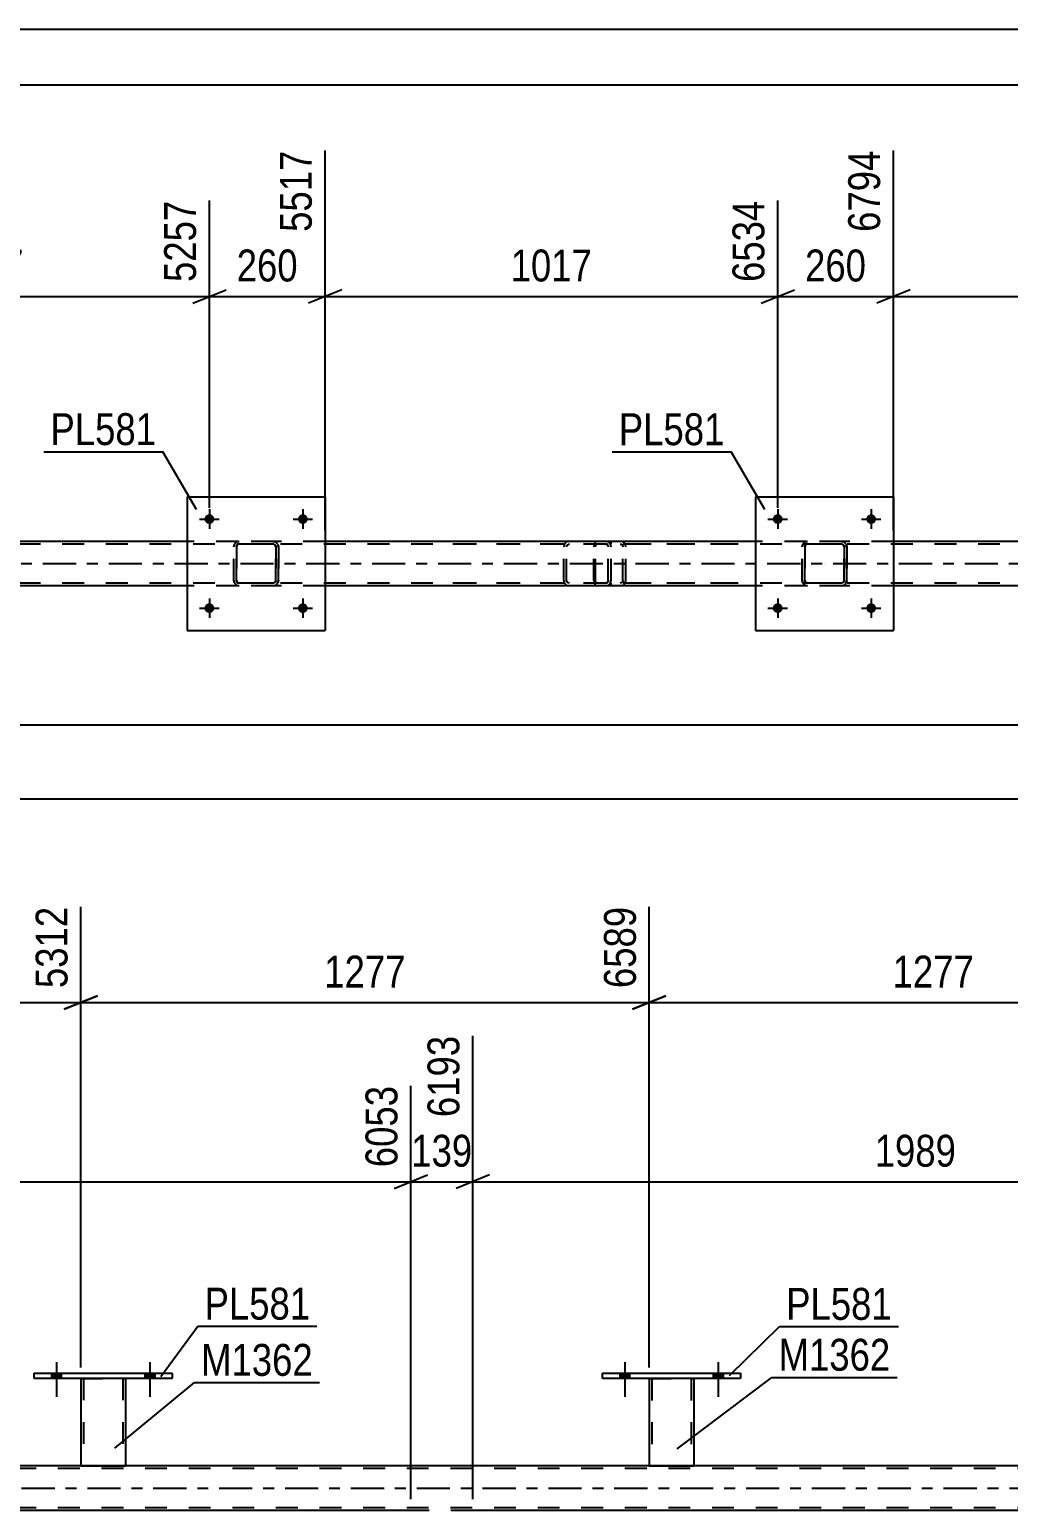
# Model space of a CAD drawing. Header units: millimetres. Extents: x 0 to 841, y 0 to 594.
# Drawn here: x 329.3 to 417.3, y 461 to 594 of the extents above; entities that cross this region are included whole.
import ezdxf

# ---------------------------------------------------------------- set-up
doc = ezdxf.new("R2010")
doc.units = ezdxf.units.MM
doc.linetypes.add('DXK_LINE_DOT2', pattern=[3.9198, 1.9599, -1.9599])
doc.linetypes.add('DXK_LINE_DOT3', pattern=[5.9187, 2.979, -0.9799, 0.9799, -0.9799])
doc.styles.add('Arial Narrow', font='ARIALN.TTF', dxfattribs={"height": 0.2})

# ---------------------------------------------------------------- blocks, each defined once
blk = doc.blocks.new('Unknown-318893565-1135')
at = {"color": 5, "linetype": 'Continuous'}
for p, q in [((841, 594), (0, 594)), ((836, 589), (5, 589))]:
    blk.add_line(p, q, dxfattribs=at)
blk = doc.blocks.new('Part-318893565-4786 - 4767')
at = {"color": 7, "linetype": 'DXK_LINE_DOT2'}
for p, q in [((381.06, 548.03), (366.07, 548.03)), ((381.06, 547.79), (366.07, 547.79)), ((377.35, 547.72), (377.31, 547.55)), ((377.31, 544.51), (377.31, 547.55)), ((377.35, 547.73), (377.35, 547.72)), ((377.56, 547.55), (377.58, 547.64)), ((377.56, 544.51), (377.56, 547.55)), ((377.58, 547.64), (377.64, 547.72)), ((377.82, 548.03), (377.62, 547.99)), ((377.64, 547.72), (377.72, 547.77)), ((377.72, 547.77), (377.82, 547.79)), ((381.25, 547.99), (381.06, 548.03)), ((381.06, 547.79), (381.15, 547.77)), ((381.15, 547.77), (381.24, 547.72)), ((381.24, 547.72), (381.29, 547.64)), ((381.29, 547.64), (381.31, 547.55)), ((381.31, 544.51), (381.31, 547.55)), ((381.53, 547.72), (381.53, 547.73)), ((381.57, 547.55), (381.53, 547.72)), ((381.57, 544.51), (381.57, 547.55)), ((381.06, 544.27), (366.07, 544.27)), ((377.31, 544.51), (377.33, 544.42)), ((377.33, 544.42), (377.35, 544.33)), ((377.58, 544.42), (377.56, 544.51)), ((377.64, 544.34), (377.58, 544.42)), ((377.62, 544.07), (377.82, 544.03)), ((377.72, 544.29), (377.64, 544.34)), ((377.82, 544.27), (377.72, 544.29)), ((381.15, 544.29), (381.06, 544.27)), ((381.06, 544.03), (381.25, 544.07)), ((381.24, 544.34), (381.15, 544.29)), ((381.29, 544.42), (381.24, 544.34)), ((381.31, 544.51), (381.29, 544.42)), ((381.53, 544.33), (381.55, 544.42)), ((381.55, 544.42), (381.57, 544.51)), ((381.06, 544.03), (366.07, 544.03))]:
    blk.add_line(p, q, dxfattribs=at)
for centre, start, end in [((377.8, 547.53), 110.7583, 155.68), ((381.07, 547.53), 24.32, 69.2417), ((377.8, 544.53), 204.32, 249.2417), ((381.07, 544.53), 290.7583, 335.68)]:
    blk.add_arc(centre, 0.496, start, end, dxfattribs=at)
blk = doc.blocks.new('Bolt-318893565-4910 - 4767')
at = {"linetype": 'Continuous'}
for points in [[(345.9, 542.03, -1), (345.02, 542.03, -1)], [(354.3, 542.03, -1), (353.42, 542.03, -1)]]:
    blk.add_hatch(color=1, dxfattribs=at).paths.add_polyline_path(points)
at = {"color": 1, "linetype": 'Continuous'}
for p, q in [((345.46, 542.91), (345.46, 541.15)), ((353.86, 542.91), (353.86, 541.15)), ((344.58, 542.03), (346.34, 542.03)), ((352.98, 542.03), (354.74, 542.03))]:
    blk.add_line(p, q, dxfattribs=at)
blk = doc.blocks.new('Part-318893565-4869 - 4767')
at = {"color": 2, "linetype": 'Continuous'}
for p, q in [((343.46, 552.03), (343.46, 540.03)), ((343.46, 552.03), (355.86, 552.03)), ((355.86, 552.03), (355.86, 540.03)), ((343.46, 540.03), (355.86, 540.03))]:
    blk.add_line(p, q, dxfattribs=at)
blk = doc.blocks.new('Part-318893565-4799 - 4767')
at = {"color": 7, "linetype": 'DXK_LINE_DOT2'}
for p, q in [((380.04, 547.73), (380.02, 547.55)), ((380.02, 544.51), (380.02, 547.55)), ((380.1, 547.89), (380.04, 547.73)), ((380.19, 547.99), (380.1, 547.89)), ((380.15, 547.55), (380.16, 547.64)), ((380.15, 544.51), (380.15, 547.55)), ((380.16, 547.64), (380.19, 547.72)), ((380.29, 548.03), (380.19, 547.99)), ((380.19, 547.72), (380.24, 547.77)), ((380.24, 547.77), (380.29, 547.79)), ((392.45, 548.03), (380.29, 548.03)), ((392.45, 547.79), (380.29, 547.79)), ((381.57, 547.79), (381.57, 548.03)), ((382.57, 547.99), (382.38, 548.03)), ((382.38, 547.79), (382.48, 547.77)), ((382.48, 547.77), (382.56, 547.72)), ((382.56, 547.72), (382.61, 547.64)), ((382.61, 547.64), (382.63, 547.55)), ((382.63, 544.51), (382.63, 547.55)), ((382.85, 547.72), (382.85, 547.73)), ((382.88, 547.55), (382.85, 547.72)), ((382.88, 544.51), (382.88, 547.55)), ((380.02, 544.51), (380.04, 544.33)), ((380.04, 544.33), (380.1, 544.17)), ((380.1, 544.17), (380.19, 544.07)), ((380.16, 544.42), (380.15, 544.51)), ((380.19, 544.34), (380.16, 544.42)), ((380.24, 544.29), (380.19, 544.34)), ((380.19, 544.07), (380.29, 544.03)), ((380.29, 544.27), (380.24, 544.29)), ((392.45, 544.27), (380.29, 544.27)), ((381.57, 544.03), (381.57, 544.27)), ((382.48, 544.29), (382.38, 544.27)), ((382.38, 544.03), (382.57, 544.07)), ((382.56, 544.34), (382.48, 544.29)), ((382.61, 544.42), (382.56, 544.34)), ((382.63, 544.51), (382.61, 544.42)), ((382.85, 544.33), (382.86, 544.42)), ((382.86, 544.42), (382.88, 544.51)), ((392.45, 544.03), (380.29, 544.03))]:
    blk.add_line(p, q, dxfattribs=at)
for centre, start, end in [((382.4, 547.53), 23.8494, 68.8059), ((382.4, 544.52), 291.1941, 336.1506)]:
    blk.add_arc(centre, 0.492, start, end, dxfattribs=at)
blk = doc.blocks.new('Bolt-318893565-4895 - 4767')
at = {"linetype": 'Continuous'}
for points in [[(396.98, 550.03, -1), (396.1, 550.03, -1)], [(405.38, 550.03, -1), (404.5, 550.03, -1)]]:
    blk.add_hatch(color=1, dxfattribs=at).paths.add_polyline_path(points)
at = {"color": 1, "linetype": 'Continuous'}
for p, q in [((396.54, 550.91), (396.54, 549.15)), ((404.94, 550.91), (404.94, 549.15)), ((395.66, 550.03), (397.42, 550.03)), ((404.06, 550.03), (405.82, 550.03))]:
    blk.add_line(p, q, dxfattribs=at)
blk = doc.blocks.new('Part-318893565-4816 - 4767')
at = {"color": 7, "linetype": 'DXK_LINE_DOT2'}
for p, q in [((398.74, 547.55), (398.78, 547.73)), ((398.78, 547.73), (398.74, 547.55)), ((398.74, 544.51), (398.74, 547.55)), ((398.74, 547.55), (398.74, 547.55)), ((398.74, 544.51), (398.74, 547.55)), ((398.98, 547.55), (399, 547.64)), ((399, 547.64), (398.98, 547.55)), ((398.98, 544.51), (398.98, 547.55)), ((398.98, 547.55), (398.98, 547.55)), ((398.98, 547.55), (398.98, 544.51)), ((399, 547.64), (399.05, 547.72)), ((399.05, 547.72), (399, 547.64)), ((399.03, 547.99), (399.22, 548.03)), ((399.22, 548.03), (399.03, 547.99)), ((399.13, 547.77), (399.05, 547.72)), ((399.22, 547.79), (399.13, 547.77)), ((402.26, 548.03), (399.22, 548.03)), ((402.26, 547.79), (399.22, 547.79)), ((402.26, 548.03), (402.44, 547.99)), ((402.44, 547.99), (402.26, 548.03)), ((402.35, 547.77), (402.26, 547.79)), ((402.35, 547.77), (402.43, 547.72)), ((402.43, 547.72), (402.48, 547.64)), ((402.48, 547.64), (402.43, 547.72)), ((402.48, 547.64), (402.5, 547.55)), ((402.5, 547.55), (402.48, 547.64)), ((402.5, 544.51), (402.5, 547.55)), ((402.5, 547.55), (402.5, 547.55)), ((402.5, 547.55), (402.5, 544.51)), ((402.7, 547.73), (402.74, 547.55)), ((402.74, 547.55), (402.7, 547.73)), ((402.74, 544.51), (402.74, 547.55)), ((402.74, 547.55), (402.74, 547.55)), ((402.74, 547.55), (402.74, 544.51)), ((398.74, 544.51), (398.74, 544.51)), ((398.78, 544.32), (398.74, 544.51)), ((398.74, 544.51), (398.78, 544.32)), ((398.98, 544.51), (398.98, 544.51)), ((399, 544.42), (398.98, 544.51)), ((398.98, 544.51), (399, 544.42)), ((399.05, 544.34), (399, 544.42)), ((399, 544.42), (399.05, 544.34)), ((399.22, 544.03), (399.03, 544.06)), ((399.03, 544.06), (399.22, 544.03)), ((399.13, 544.29), (399.05, 544.34)), ((399.22, 544.27), (399.13, 544.29)), ((402.26, 544.27), (399.22, 544.27)), ((402.35, 544.29), (402.26, 544.27)), ((402.44, 544.06), (402.26, 544.03)), ((402.26, 544.03), (402.44, 544.06)), ((402.43, 544.34), (402.35, 544.29)), ((402.48, 544.42), (402.43, 544.34)), ((402.43, 544.34), (402.48, 544.42)), ((402.5, 544.51), (402.48, 544.42)), ((402.48, 544.42), (402.5, 544.51)), ((402.5, 544.51), (402.5, 544.51)), ((402.74, 544.51), (402.7, 544.32)), ((402.7, 544.32), (402.74, 544.51)), ((402.74, 544.51), (402.74, 544.51)), ((402.26, 544.03), (399.22, 544.03))]:
    blk.add_line(p, q, dxfattribs=at)
at = {"color": 7, "linetype": 'DXK_LINE_DOT3'}
blk.add_line((400.74, 546.03), (400.74, 546.03), dxfattribs=at)
at = {"color": 7, "linetype": 'DXK_LINE_DOT2'}
for centre, start, end in [((399.22, 547.55), 112.5, 157.5), ((399.22, 547.55), 112.5, 157.5), ((402.26, 547.55), 22.5, 67.5), ((402.26, 547.55), 22.5, 67.5), ((399.22, 544.51), 202.5, 247.5), ((399.22, 544.51), 202.5, 247.5), ((402.26, 544.51), 292.5, 337.5), ((402.26, 544.51), 292.5, 337.5)]:
    blk.add_arc(centre, 0.48, start, end, dxfattribs=at)
blk = doc.blocks.new('Part-318893565-4821 - 4767')
at = {"color": 2, "linetype": 'Continuous'}
for p, q in [((394.54, 552.03), (394.54, 540.03)), ((394.54, 552.03), (406.94, 552.03)), ((406.94, 552.03), (406.94, 540.03)), ((394.54, 540.03), (406.94, 540.03))]:
    blk.add_line(p, q, dxfattribs=at)
blk = doc.blocks.new('Part-318893565-4864 - 4767')
at = {"color": 7, "linetype": 'DXK_LINE_DOT2'}
for p, q in [((347.66, 547.55), (347.69, 547.73)), ((347.69, 547.73), (347.66, 547.55)), ((347.66, 544.51), (347.66, 547.55)), ((347.66, 547.55), (347.66, 547.55)), ((347.66, 544.51), (347.66, 547.55)), ((347.9, 547.55), (347.92, 547.64)), ((347.92, 547.64), (347.9, 547.55)), ((347.9, 544.51), (347.9, 547.55)), ((347.9, 547.55), (347.9, 547.55)), ((347.9, 547.55), (347.9, 544.51)), ((347.92, 547.64), (347.97, 547.72)), ((347.97, 547.72), (347.92, 547.64)), ((347.95, 547.99), (348.14, 548.03)), ((348.14, 548.03), (347.95, 547.99)), ((348.05, 547.77), (347.97, 547.72)), ((348.14, 547.79), (348.05, 547.77)), ((351.18, 548.03), (348.14, 548.03)), ((351.18, 547.79), (348.14, 547.79)), ((351.18, 548.03), (351.36, 547.99)), ((351.36, 547.99), (351.18, 548.03)), ((351.27, 547.77), (351.18, 547.79)), ((351.27, 547.77), (351.35, 547.72)), ((351.35, 547.72), (351.4, 547.64)), ((351.4, 547.64), (351.35, 547.72)), ((351.4, 547.64), (351.42, 547.55)), ((351.42, 547.55), (351.4, 547.64)), ((351.42, 544.51), (351.42, 547.55)), ((351.42, 547.55), (351.42, 547.55)), ((351.42, 547.55), (351.42, 544.51)), ((351.62, 547.73), (351.66, 547.55)), ((351.66, 547.55), (351.62, 547.73)), ((351.66, 544.51), (351.66, 547.55)), ((351.66, 547.55), (351.66, 547.55)), ((351.66, 547.55), (351.66, 544.51)), ((347.66, 544.51), (347.66, 544.51)), ((347.69, 544.32), (347.66, 544.51)), ((347.66, 544.51), (347.69, 544.32)), ((347.9, 544.51), (347.9, 544.51)), ((347.92, 544.42), (347.9, 544.51)), ((347.9, 544.51), (347.92, 544.42)), ((347.97, 544.34), (347.92, 544.42)), ((347.92, 544.42), (347.97, 544.34)), ((348.14, 544.03), (347.95, 544.06)), ((347.95, 544.06), (348.14, 544.03)), ((348.05, 544.29), (347.97, 544.34)), ((348.14, 544.27), (348.05, 544.29)), ((351.18, 544.27), (348.14, 544.27)), ((351.27, 544.29), (351.18, 544.27)), ((351.36, 544.06), (351.18, 544.03)), ((351.18, 544.03), (351.36, 544.06)), ((351.35, 544.34), (351.27, 544.29)), ((351.4, 544.42), (351.35, 544.34)), ((351.35, 544.34), (351.4, 544.42)), ((351.42, 544.51), (351.4, 544.42)), ((351.4, 544.42), (351.42, 544.51)), ((351.42, 544.51), (351.42, 544.51)), ((351.66, 544.51), (351.62, 544.32)), ((351.62, 544.32), (351.66, 544.51)), ((351.66, 544.51), (351.66, 544.51)), ((351.18, 544.03), (348.14, 544.03))]:
    blk.add_line(p, q, dxfattribs=at)
at = {"color": 7, "linetype": 'DXK_LINE_DOT3'}
blk.add_line((349.66, 546.03), (349.66, 546.03), dxfattribs=at)
at = {"color": 7, "linetype": 'DXK_LINE_DOT2'}
for centre, start, end in [((348.14, 547.55), 112.5, 157.5), ((348.14, 547.55), 112.5, 157.5), ((351.18, 547.55), 22.5, 67.5), ((351.18, 547.55), 22.5, 67.5), ((348.14, 544.51), 202.5, 247.5), ((348.14, 544.51), 202.5, 247.5), ((351.18, 544.51), 292.5, 337.5), ((351.18, 544.51), 292.5, 337.5)]:
    blk.add_arc(centre, 0.48, start, end, dxfattribs=at)
blk = doc.blocks.new('Bolt-318893565-4894 - 4767')
at = {"linetype": 'Continuous'}
for points in [[(396.98, 542.03, -1), (396.1, 542.03, -1)], [(405.38, 542.03, -1), (404.5, 542.03, -1)]]:
    blk.add_hatch(color=1, dxfattribs=at).paths.add_polyline_path(points)
at = {"color": 1, "linetype": 'Continuous'}
for p, q in [((396.54, 542.91), (396.54, 541.15)), ((404.94, 542.91), (404.94, 541.15)), ((395.66, 542.03), (397.42, 542.03)), ((404.06, 542.03), (405.82, 542.03))]:
    blk.add_line(p, q, dxfattribs=at)
blk = doc.blocks.new('Bolt-318893565-4911 - 4767')
at = {"linetype": 'Continuous'}
for points in [[(345.9, 550.03, -1), (345.02, 550.03, -1)], [(354.3, 550.03, -1), (353.42, 550.03, -1)]]:
    blk.add_hatch(color=1, dxfattribs=at).paths.add_polyline_path(points)
at = {"color": 1, "linetype": 'Continuous'}
for p, q in [((345.46, 550.91), (345.46, 549.15)), ((353.86, 550.91), (353.86, 549.15)), ((344.58, 550.03), (346.34, 550.03)), ((352.98, 550.03), (354.74, 550.03))]:
    blk.add_line(p, q, dxfattribs=at)
blk = doc.blocks.new('Part-318893565-4945 - 4767')
at = {"color": 7, "linetype": 'DXK_LINE_DOT2'}
for p, q in [((730.1, 547.79), (135.18, 547.79)), ((355.86, 548.03), (343.46, 548.03)), ((406.94, 548.03), (394.54, 548.03)), ((730.1, 544.27), (135.18, 544.27)), ((355.86, 544.03), (343.46, 544.03)), ((406.94, 544.03), (394.54, 544.03))]:
    blk.add_line(p, q, dxfattribs=at)
at = {"color": 2, "linetype": 'Continuous'}
for p, q in [((343.46, 548.03), (304.78, 548.03)), ((394.54, 548.03), (355.86, 548.03)), ((445.62, 548.03), (406.94, 548.03)), ((343.46, 544.03), (304.78, 544.03)), ((394.54, 544.03), (355.86, 544.03)), ((445.62, 544.03), (406.94, 544.03))]:
    blk.add_line(p, q, dxfattribs=at)
at = {"color": 7, "linetype": 'DXK_LINE_DOT3'}
blk.add_line((135.18, 546.03), (730.1, 546.03), dxfattribs=at)
blk = doc.blocks.new('Part-318893565-3304 - 3250')
at = {"color": 2, "linetype": 'Continuous'}
for p, q in [((384.99, 472.82), (384.99, 464.98)), ((388.99, 472.82), (388.99, 464.98)), ((384.99, 464.98), (388.99, 464.98))]:
    blk.add_line(p, q, dxfattribs=at)
at = {"color": 7, "linetype": 'DXK_LINE_DOT2'}
for p, q in [((384.99, 472.82), (388.99, 472.82)), ((384.99, 472.82), (384.99, 472.82)), ((384.99, 472.82), (384.99, 472.82)), ((385.23, 472.82), (385.23, 464.98)), ((388.75, 472.82), (388.75, 464.98)), ((388.99, 472.82), (388.99, 472.82)), ((388.99, 472.82), (388.99, 472.82)), ((388.73, 464.98), (388.69, 464.98)), ((388.69, 464.98), (388.73, 464.98)), ((388.75, 464.98), (388.73, 464.98)), ((388.73, 464.98), (388.75, 464.98))]:
    blk.add_line(p, q, dxfattribs=at)
blk = doc.blocks.new('Part-318893565-3309 - 3250')
at = {"color": 2, "linetype": 'Continuous'}
for p, q in [((380.79, 473.3), (393.19, 473.3)), ((380.79, 472.82), (380.79, 473.3)), ((393.19, 472.82), (380.79, 472.82)), ((393.19, 473.3), (393.19, 472.82))]:
    blk.add_line(p, q, dxfattribs=at)
blk = doc.blocks.new('Bolt-318893565-3430 - 3250')
at = {"linetype": 'Continuous'}
for points in [[(331.27, 472.82), (332.15, 472.82), (332.15, 473.3), (331.27, 473.3)], [(339.67, 472.82), (340.55, 472.82), (340.55, 473.3), (339.67, 473.3)]]:
    blk.add_hatch(color=1, dxfattribs=at).paths.add_polyline_path(points)
at = {"color": 1, "linetype": 'Continuous'}
for p, q in [((331.71, 474.3), (331.71, 471.18)), ((340.11, 474.3), (340.11, 471.18)), ((331.27, 473.3), (331.27, 472.82)), ((332.15, 473.3), (332.15, 472.82)), ((339.67, 473.3), (339.67, 472.82)), ((340.55, 473.3), (340.55, 472.82))]:
    blk.add_line(p, q, dxfattribs=at)
blk = doc.blocks.new('Part-318893565-3411 - 3250')
at = {"color": 7, "linetype": 'DXK_LINE_DOT2'}
for p, q in [((333.91, 472.83), (337.91, 472.83)), ((333.91, 472.82), (333.91, 472.83)), ((333.91, 472.83), (333.91, 472.82)), ((334.15, 472.83), (334.15, 464.99)), ((337.67, 472.83), (337.67, 464.99)), ((337.91, 472.83), (337.91, 472.82)), ((337.91, 472.82), (337.91, 472.83)), ((337.65, 464.99), (337.61, 464.99)), ((337.61, 464.99), (337.65, 464.99)), ((337.67, 464.99), (337.65, 464.99)), ((337.65, 464.99), (337.67, 464.99))]:
    blk.add_line(p, q, dxfattribs=at)
at = {"color": 2, "linetype": 'Continuous'}
for p, q in [((333.91, 472.82), (333.91, 464.99)), ((337.91, 472.82), (337.91, 464.99)), ((333.91, 464.99), (337.91, 464.99))]:
    blk.add_line(p, q, dxfattribs=at)
blk = doc.blocks.new('Part-318893565-3416 - 3250')
at = {"color": 2, "linetype": 'Continuous'}
for p, q in [((329.71, 473.3), (342.11, 473.3)), ((329.71, 472.82), (329.71, 473.3)), ((342.11, 472.82), (329.71, 472.82)), ((342.11, 473.3), (342.11, 472.82))]:
    blk.add_line(p, q, dxfattribs=at)
blk = doc.blocks.new('Bolt-318893565-3429 - 3250')
at = {"linetype": 'Continuous'}
for points in [[(331.27, 472.82), (332.15, 472.82), (332.15, 473.3), (331.27, 473.3)], [(339.67, 472.82), (340.55, 472.82), (340.55, 473.3), (339.67, 473.3)]]:
    blk.add_hatch(color=1, dxfattribs=at).paths.add_polyline_path(points)
at = {"color": 1, "linetype": 'Continuous'}
for p, q in [((331.71, 474.3), (331.71, 471.18)), ((340.11, 474.3), (340.11, 471.18)), ((331.27, 473.3), (331.27, 472.82)), ((332.15, 473.3), (332.15, 472.82)), ((339.67, 473.3), (339.67, 472.82)), ((340.55, 473.3), (340.55, 472.82))]:
    blk.add_line(p, q, dxfattribs=at)
blk = doc.blocks.new('Bolt-318893565-3490 - 3250')
at = {"linetype": 'Continuous'}
for points in [[(382.35, 472.82), (383.23, 472.82), (383.23, 473.3), (382.35, 473.3)], [(390.75, 472.82), (391.63, 472.82), (391.63, 473.3), (390.75, 473.3)]]:
    blk.add_hatch(color=1, dxfattribs=at).paths.add_polyline_path(points)
at = {"color": 1, "linetype": 'Continuous'}
for p, q in [((382.79, 474.3), (382.79, 471.18)), ((391.19, 474.3), (391.19, 471.18)), ((382.35, 473.3), (382.35, 472.82)), ((383.23, 473.3), (383.23, 472.82)), ((390.75, 473.3), (390.75, 472.82)), ((391.63, 473.3), (391.63, 472.82))]:
    blk.add_line(p, q, dxfattribs=at)
blk = doc.blocks.new('Bolt-318893565-3491 - 3250')
at = {"linetype": 'Continuous'}
for points in [[(382.35, 472.82), (383.23, 472.82), (383.23, 473.3), (382.35, 473.3)], [(390.75, 472.82), (391.63, 472.82), (391.63, 473.3), (390.75, 473.3)]]:
    blk.add_hatch(color=1, dxfattribs=at).paths.add_polyline_path(points)
at = {"color": 1, "linetype": 'Continuous'}
for p, q in [((382.79, 474.3), (382.79, 471.18)), ((391.19, 474.3), (391.19, 471.18)), ((382.35, 473.3), (382.35, 472.82)), ((383.23, 473.3), (383.23, 472.82)), ((390.75, 473.3), (390.75, 472.82)), ((391.63, 473.3), (391.63, 472.82))]:
    blk.add_line(p, q, dxfattribs=at)
blk = doc.blocks.new('Part-318893565-3659 - 3250')
at = {"color": 2, "linetype": 'Continuous'}
for p, q in [((487.15, 464.98), (121.43, 464.98)), ((363.56, 460.98), (284, 460.98)), ((448.69, 460.98), (369.13, 460.98))]:
    blk.add_line(p, q, dxfattribs=at)
at = {"color": 7, "linetype": 'DXK_LINE_DOT2'}
for p, q in [((717.95, 464.74), (121.43, 464.74)), ((717.95, 461.22), (121.43, 461.22)), ((369.13, 460.98), (363.56, 460.98))]:
    blk.add_line(p, q, dxfattribs=at)
at = {"color": 7, "linetype": 'DXK_LINE_DOT3'}
blk.add_line((121.43, 462.98), (717.95, 462.98), dxfattribs=at)
blk = doc.blocks.new('StraightDimension-318893565-5425 - 4767')
at = {"color": 7, "linetype": 'Continuous'}
for p, q in [((304.78, 549.03), (304.78, 583.14)), ((345.46, 551.03), (345.46, 578.64)), ((306.28, 570.63), (303.28, 569.43)), ((304.78, 570.03), (345.46, 570.03)), ((343.96, 569.43), (346.96, 570.63))]:
    blk.add_line(p, q, dxfattribs=at)
at = {"color": 0}
blk.add_wipeout([(329.37, 570.78), (329.37, 574.98), (320.86, 574.98), (320.86, 570.78)], dxfattribs=at)
at = {"color": 3, "style": 'Arial Narrow'}
blk.add_text('1017', height=2.863, dxfattribs=at).set_placement((321.46, 571.38))
at = {"color": 0, "linetype": 'Continuous'}
blk.add_wipeout([(344.86, 579.24), (340.66, 579.24), (340.66, 570.73), (344.86, 570.73)], dxfattribs=at)
at = {"color": 3, "linetype": 'Continuous', "style": 'Arial Narrow'}
blk.add_text('5257', height=2.863, rotation=90.0002, dxfattribs=at).set_placement((344.26, 571.33))
blk = doc.blocks.new('StraightDimension-318893565-5009 - 4767')
at = {"color": 7, "linetype": 'Continuous'}
blk.add_line((135.18, 531.55), (767.22, 531.55), dxfattribs=at)
blk = doc.blocks.new('StraightDimension-318893565-5345 - 4767')
at = {"color": 7, "linetype": 'Continuous'}
for p, q in [((406.94, 549.03), (406.94, 583.14)), ((447.62, 551.03), (447.62, 578.64)), ((408.44, 570.63), (405.44, 569.43)), ((406.94, 570.03), (447.62, 570.03)), ((446.12, 569.43), (449.12, 570.63))]:
    blk.add_line(p, q, dxfattribs=at)
at = {"color": 0}
blk.add_wipeout([(431.54, 570.78), (431.54, 574.98), (423.02, 574.98), (423.02, 570.78)], dxfattribs=at)
at = {"color": 3, "style": 'Arial Narrow'}
blk.add_text('1017', height=2.863, dxfattribs=at).set_placement((423.62, 571.38))
at = {"color": 0, "linetype": 'Continuous'}
blk.add_wipeout([(447.02, 579.24), (442.82, 579.24), (442.82, 570.73), (447.02, 570.73)], dxfattribs=at)
at = {"color": 3, "linetype": 'Continuous', "style": 'Arial Narrow'}
blk.add_text('7811', height=2.863, rotation=90.0002, dxfattribs=at).set_placement((446.42, 571.33))
blk = doc.blocks.new('StraightDimension-318893565-5365 - 4767')
at = {"color": 7, "linetype": 'Continuous'}
for p, q in [((406.94, 549.03), (406.94, 583.14)), ((396.54, 551.03), (396.54, 578.64)), ((395.04, 569.43), (398.04, 570.63)), ((396.54, 570.03), (406.94, 570.03)), ((408.44, 570.63), (405.44, 569.43))]:
    blk.add_line(p, q, dxfattribs=at)
at = {"color": 0}
blk.add_wipeout([(405.08, 570.78), (405.08, 574.98), (398.4, 574.98), (398.4, 570.78)], dxfattribs=at)
at = {"color": 3, "style": 'Arial Narrow'}
blk.add_text('260', height=2.863, dxfattribs=at).set_placement((399, 571.38))
at = {"color": 0, "linetype": 'Continuous'}
blk.add_wipeout([(406.34, 583.74), (402.14, 583.74), (402.14, 575.23), (406.34, 575.23)], dxfattribs=at)
at = {"color": 3, "linetype": 'Continuous', "style": 'Arial Narrow'}
blk.add_text('6794', height=2.863, rotation=90.0002, dxfattribs=at).set_placement((405.74, 575.83))
blk = doc.blocks.new('StraightDimension-318893565-5385 - 4767')
at = {"color": 7, "linetype": 'Continuous'}
for p, q in [((355.86, 549.03), (355.86, 583.14)), ((396.54, 551.03), (396.54, 578.64)), ((357.36, 570.63), (354.36, 569.43)), ((355.86, 570.03), (396.54, 570.03)), ((395.04, 569.43), (398.04, 570.63))]:
    blk.add_line(p, q, dxfattribs=at)
at = {"color": 0}
blk.add_wipeout([(380.45, 570.78), (380.45, 574.98), (371.94, 574.98), (371.94, 570.78)], dxfattribs=at)
at = {"color": 3, "style": 'Arial Narrow'}
blk.add_text('1017', height=2.863, dxfattribs=at).set_placement((372.54, 571.38))
at = {"color": 0, "linetype": 'Continuous'}
blk.add_wipeout([(395.94, 579.24), (391.74, 579.24), (391.74, 570.73), (395.94, 570.73)], dxfattribs=at)
at = {"color": 3, "linetype": 'Continuous', "style": 'Arial Narrow'}
blk.add_text('6534', height=2.863, rotation=90.0002, dxfattribs=at).set_placement((395.34, 571.33))
blk = doc.blocks.new('StraightDimension-318893565-5405 - 4767')
at = {"color": 7, "linetype": 'Continuous'}
for p, q in [((355.86, 549.03), (355.86, 583.14)), ((345.46, 551.03), (345.46, 578.64)), ((343.96, 569.43), (346.96, 570.63)), ((345.46, 570.03), (355.86, 570.03)), ((357.36, 570.63), (354.36, 569.43))]:
    blk.add_line(p, q, dxfattribs=at)
at = {"color": 0}
blk.add_wipeout([(354, 570.78), (354, 574.98), (347.32, 574.98), (347.32, 570.78)], dxfattribs=at)
at = {"color": 3, "style": 'Arial Narrow'}
blk.add_text('260', height=2.863, dxfattribs=at).set_placement((347.92, 571.38))
at = {"color": 0, "linetype": 'Continuous'}
blk.add_wipeout([(355.26, 583.74), (351.06, 583.74), (351.06, 575.23), (355.26, 575.23)], dxfattribs=at)
at = {"color": 3, "linetype": 'Continuous', "style": 'Arial Narrow'}
blk.add_text('5517', height=2.863, rotation=90.0002, dxfattribs=at).set_placement((354.66, 575.83))
blk = doc.blocks.new('StraightDimension-318893565-5585 - 4767')
at = {"color": 7, "linetype": 'Continuous'}
blk.add_line((134.54, 524.91), (767.86, 524.91), dxfattribs=at)
blk = doc.blocks.new('StraightDimension-318893565-10693 - 3250')
at = {"color": 7, "linetype": 'Continuous'}
for p, q in [((369.13, 461.98), (369.13, 503.62)), ((363.56, 461.98), (363.56, 499.12)), ((362.06, 489.91), (365.06, 491.11)), ((370.63, 491.11), (367.63, 489.91)), ((363.56, 490.51), (369.13, 490.51))]:
    blk.add_line(p, q, dxfattribs=at)
at = {"color": 0}
blk.add_wipeout([(369.69, 491.26), (369.69, 495.46), (363.01, 495.46), (363.01, 491.26)], dxfattribs=at)
at = {"color": 3, "style": 'Arial Narrow'}
blk.add_text('139', height=2.863, dxfattribs=at).set_placement((363.61, 491.86))
at = {"color": 0, "linetype": 'Continuous'}
blk.add_wipeout([(368.53, 504.22), (364.33, 504.22), (364.33, 495.71), (368.53, 495.71)], dxfattribs=at)
at = {"color": 3, "linetype": 'Continuous', "style": 'Arial Narrow'}
blk.add_text('6193', height=2.863, rotation=90.0002, dxfattribs=at).set_placement((367.93, 496.31))
blk = doc.blocks.new('StraightDimension-318893565-4441 - 3250')
at = {"color": 7, "linetype": 'Continuous'}
for p, q in [((333.91, 473.83), (333.91, 515.21)), ((384.99, 473.82), (384.99, 515.21)), ((335.41, 507.2), (332.41, 506)), ((383.49, 506), (386.49, 507.2)), ((333.91, 506.6), (384.99, 506.6))]:
    blk.add_line(p, q, dxfattribs=at)
at = {"color": 0}
blk.add_wipeout([(363.71, 507.35), (363.71, 511.55), (355.19, 511.55), (355.19, 507.35)], dxfattribs=at)
at = {"color": 3, "style": 'Arial Narrow'}
blk.add_text('1277', height=2.863, dxfattribs=at).set_placement((355.79, 507.95))
at = {"color": 0, "linetype": 'Continuous'}
blk.add_wipeout([(384.39, 515.81), (380.19, 515.81), (380.19, 507.3), (384.39, 507.3)], dxfattribs=at)
at = {"color": 3, "linetype": 'Continuous', "style": 'Arial Narrow'}
blk.add_text('6589', height=2.863, rotation=90.0002, dxfattribs=at).set_placement((383.79, 507.9))
blk = doc.blocks.new('StraightDimension-318893565-4431 - 3250')
at = {"color": 7, "linetype": 'Continuous'}
for p, q in [((384.99, 473.82), (384.99, 515.21)), ((436.07, 473.82), (436.07, 515.21)), ((386.49, 507.2), (383.49, 506)), ((434.57, 506), (437.57, 507.2)), ((384.99, 506.6), (436.07, 506.6))]:
    blk.add_line(p, q, dxfattribs=at)
at = {"color": 0}
blk.add_wipeout([(414.79, 507.35), (414.79, 511.55), (406.27, 511.55), (406.27, 507.35)], dxfattribs=at)
at = {"color": 3, "style": 'Arial Narrow'}
blk.add_text('1277', height=2.863, dxfattribs=at).set_placement((406.87, 507.95))
at = {"color": 0, "linetype": 'Continuous'}
blk.add_wipeout([(435.47, 515.81), (431.27, 515.81), (431.27, 507.3), (435.47, 507.3)], dxfattribs=at)
at = {"color": 3, "linetype": 'Continuous', "style": 'Arial Narrow'}
blk.add_text('7866', height=2.863, rotation=90.0002, dxfattribs=at).set_placement((434.87, 507.9))
blk = doc.blocks.new('StraightDimension-318893565-4451 - 3250')
at = {"color": 7, "linetype": 'Continuous'}
for p, q in [((282.83, 473.83), (282.83, 515.21)), ((333.91, 473.83), (333.91, 515.21)), ((284.33, 507.2), (281.33, 506)), ((332.41, 506), (335.41, 507.2)), ((282.83, 506.6), (333.91, 506.6))]:
    blk.add_line(p, q, dxfattribs=at)
at = {"color": 0}
blk.add_wipeout([(312.63, 507.35), (312.63, 511.55), (304.11, 511.55), (304.11, 507.35)], dxfattribs=at)
at = {"color": 3, "style": 'Arial Narrow'}
blk.add_text('1277', height=2.863, dxfattribs=at).set_placement((304.71, 507.95))
at = {"color": 0, "linetype": 'Continuous'}
blk.add_wipeout([(333.31, 515.81), (329.11, 515.81), (329.11, 507.3), (333.31, 507.3)], dxfattribs=at)
at = {"color": 3, "linetype": 'Continuous', "style": 'Arial Narrow'}
blk.add_text('5312', height=2.863, rotation=90.0002, dxfattribs=at).set_placement((332.71, 507.9))
blk = doc.blocks.new('StraightDimension-318893565-10692 - 3250')
at = {"color": 7, "linetype": 'Continuous'}
for p, q in [((369.13, 461.98), (369.13, 503.62)), ((448.69, 461.98), (448.69, 499.12)), ((370.63, 491.11), (367.63, 489.91)), ((447.19, 489.91), (450.19, 491.11)), ((369.13, 490.51), (448.69, 490.51))]:
    blk.add_line(p, q, dxfattribs=at)
at = {"color": 0}
blk.add_wipeout([(413.17, 491.26), (413.17, 495.46), (404.66, 495.46), (404.66, 491.26)], dxfattribs=at)
at = {"color": 3, "style": 'Arial Narrow'}
blk.add_text('1989', height=2.863, dxfattribs=at).set_placement((405.26, 491.86))
at = {"color": 0, "linetype": 'Continuous'}
blk.add_wipeout([(448.09, 499.72), (443.89, 499.72), (443.89, 491.21), (448.09, 491.21)], dxfattribs=at)
at = {"color": 3, "linetype": 'Continuous', "style": 'Arial Narrow'}
blk.add_text('8181', height=2.863, rotation=90.0002, dxfattribs=at).set_placement((447.49, 491.81))
blk = doc.blocks.new('StraightDimension-318893565-10694 - 3250')
at = {"color": 7, "linetype": 'Continuous'}
for p, q in [((284, 461.98), (284, 503.62)), ((363.56, 461.98), (363.56, 499.12)), ((285.5, 491.11), (282.5, 489.91)), ((362.06, 489.91), (365.06, 491.11)), ((284, 490.51), (363.56, 490.51))]:
    blk.add_line(p, q, dxfattribs=at)
at = {"color": 0}
blk.add_wipeout([(328.04, 491.26), (328.04, 495.46), (319.52, 495.46), (319.52, 491.26)], dxfattribs=at)
at = {"color": 3, "style": 'Arial Narrow'}
blk.add_text('1989', height=2.863, dxfattribs=at).set_placement((320.12, 491.86))
at = {"color": 0, "linetype": 'Continuous'}
blk.add_wipeout([(362.96, 499.72), (358.76, 499.72), (358.76, 491.21), (362.96, 491.21)], dxfattribs=at)
at = {"color": 3, "linetype": 'Continuous', "style": 'Arial Narrow'}
blk.add_text('6053', height=2.863, rotation=90.0002, dxfattribs=at).set_placement((362.36, 491.81))
blk = doc.blocks.new('Mark-318893565-4817 - 4767')
at = {"color": 0}
blk.add_wipeout([(391.77, 556.67), (391.77, 559.67), (382.26, 559.67), (382.26, 556.67)], dxfattribs=at)
blk.add_wipeout([(391.77, 556.67), (391.77, 559.67), (382.26, 559.67), (382.26, 556.67)], dxfattribs=at)
at = {"color": 30, "linetype": 'Continuous'}
for p in [(381.66, 556.07), (395.37, 550.88)]:
    blk.add_line(p, (392.37, 556.07), dxfattribs=at)
at = {"color": 3, "style": 'Arial Narrow'}
blk.add_text('PL581', height=2.863, dxfattribs=at).set_placement((382.26, 556.67))
blk = doc.blocks.new('Mark-318893565-4865 - 4767')
at = {"color": 0}
blk.add_wipeout([(340.69, 556.68), (340.69, 559.68), (331.18, 559.68), (331.18, 556.68)], dxfattribs=at)
blk.add_wipeout([(340.69, 556.68), (340.69, 559.68), (331.18, 559.68), (331.18, 556.68)], dxfattribs=at)
at = {"color": 30, "linetype": 'Continuous'}
for p in [(330.58, 556.08), (344.29, 550.88)]:
    blk.add_line(p, (341.29, 556.08), dxfattribs=at)
at = {"color": 3, "style": 'Arial Narrow'}
blk.add_text('PL581', height=2.863, dxfattribs=at).set_placement((331.18, 556.68))
blk = doc.blocks.new('Mark-318893565-3300 - 3250')
at = {"color": 0}
blk.add_wipeout([(406.67, 473.53), (406.67, 476.53), (396.62, 476.53), (396.62, 473.53)], dxfattribs=at)
blk.add_wipeout([(406.67, 473.53), (406.67, 476.53), (396.62, 476.53), (396.62, 473.53)], dxfattribs=at)
at = {"color": 30, "linetype": 'Continuous'}
for p, q in [((387.51, 466.5), (396.02, 472.93)), ((396.02, 472.93), (407.27, 472.93))]:
    blk.add_line(p, q, dxfattribs=at)
at = {"color": 3, "style": 'Arial Narrow'}
blk.add_text('M1362', height=2.863, dxfattribs=at).set_placement((396.62, 473.53))
blk = doc.blocks.new('Mark-318893565-3305 - 3250')
at = {"color": 0}
blk.add_wipeout([(406.8, 478.1), (406.8, 481.1), (397.3, 481.1), (397.3, 478.1)], dxfattribs=at)
blk.add_wipeout([(406.8, 478.1), (406.8, 481.1), (397.3, 481.1), (397.3, 478.1)], dxfattribs=at)
at = {"color": 30, "linetype": 'Continuous'}
for p, q in [((392.21, 473.1), (396.7, 477.5)), ((396.7, 477.5), (407.4, 477.5))]:
    blk.add_line(p, q, dxfattribs=at)
at = {"color": 3, "style": 'Arial Narrow'}
blk.add_text('PL581', height=2.863, dxfattribs=at).set_placement((397.3, 478.1))
blk = doc.blocks.new('Mark-318893565-3407 - 3250')
at = {"color": 0}
blk.add_wipeout([(354.77, 473.07), (354.77, 476.07), (344.72, 476.07), (344.72, 473.07)], dxfattribs=at)
blk.add_wipeout([(354.77, 473.07), (354.77, 476.07), (344.72, 476.07), (344.72, 473.07)], dxfattribs=at)
at = {"color": 30, "linetype": 'Continuous'}
for p, q in [((336.95, 466.58), (344.12, 472.47)), ((344.12, 472.47), (355.37, 472.47))]:
    blk.add_line(p, q, dxfattribs=at)
at = {"color": 3, "style": 'Arial Narrow'}
blk.add_text('M1362', height=2.863, dxfattribs=at).set_placement((344.72, 473.07))
blk = doc.blocks.new('Mark-318893565-3412 - 3250')
at = {"color": 0}
blk.add_wipeout([(354.53, 478.12), (354.53, 481.12), (345.03, 481.12), (345.03, 478.12)], dxfattribs=at)
blk.add_wipeout([(354.53, 478.12), (354.53, 481.12), (345.03, 481.12), (345.03, 478.12)], dxfattribs=at)
at = {"color": 30, "linetype": 'Continuous'}
for p, q in [((341.11, 473.01), (344.43, 477.52)), ((344.43, 477.52), (355.13, 477.52))]:
    blk.add_line(p, q, dxfattribs=at)
at = {"color": 3, "style": 'Arial Narrow'}
blk.add_text('PL581', height=2.863, dxfattribs=at).set_placement((345.03, 478.12))

msp = doc.modelspace()

# ---------------------------------------------------------------- block references
for name in ['Unknown-318893565-1135', 'Part-318893565-4869 - 4767', 'Part-318893565-4821 - 4767', 'Bolt-318893565-4911 - 4767', 'Bolt-318893565-4895 - 4767', 'Part-318893565-4945 - 4767', 'Part-318893565-4864 - 4767', 'Part-318893565-4786 - 4767', 'Part-318893565-4799 - 4767', 'Part-318893565-4816 - 4767', 'Bolt-318893565-4910 - 4767', 'Bolt-318893565-4894 - 4767', 'Bolt-318893565-3430 - 3250', 'Bolt-318893565-3429 - 3250', 'Bolt-318893565-3490 - 3250', 'Bolt-318893565-3491 - 3250', 'Part-318893565-3416 - 3250', 'Part-318893565-3411 - 3250', 'Part-318893565-3309 - 3250', 'Part-318893565-3304 - 3250', 'Part-318893565-3659 - 3250']:
    msp.add_blockref(name, (0, 0))

# ---------------------------------------------------------------- next in the draw order: block references
for name in ['StraightDimension-318893565-5425 - 4767', 'StraightDimension-318893565-5345 - 4767', 'StraightDimension-318893565-5009 - 4767', 'StraightDimension-318893565-10693 - 3250']:
    msp.add_blockref(name, (0, 0))

# ---------------------------------------------------------------- next in the draw order: block references
for name in ['StraightDimension-318893565-5365 - 4767', 'StraightDimension-318893565-5585 - 4767', 'StraightDimension-318893565-4441 - 3250']:
    msp.add_blockref(name, (0, 0))

# ---------------------------------------------------------------- next in the draw order: block references
for name in ['StraightDimension-318893565-5385 - 4767', 'StraightDimension-318893565-4451 - 3250', 'StraightDimension-318893565-4431 - 3250']:
    msp.add_blockref(name, (0, 0))

# ---------------------------------------------------------------- next in the draw order: block references
for name in ['StraightDimension-318893565-5405 - 4767', 'Mark-318893565-4817 - 4767', 'StraightDimension-318893565-10694 - 3250', 'StraightDimension-318893565-10692 - 3250']:
    msp.add_blockref(name, (0, 0))

# ---------------------------------------------------------------- next in the draw order: block references
for name in ['Mark-318893565-4865 - 4767', 'Mark-318893565-3300 - 3250', 'Mark-318893565-3407 - 3250']:
    msp.add_blockref(name, (0, 0))

# ---------------------------------------------------------------- next in the draw order: block references
for name in ['Mark-318893565-3412 - 3250', 'Mark-318893565-3305 - 3250']:
    msp.add_blockref(name, (0, 0))

doc.saveas('drawing.dxf')
